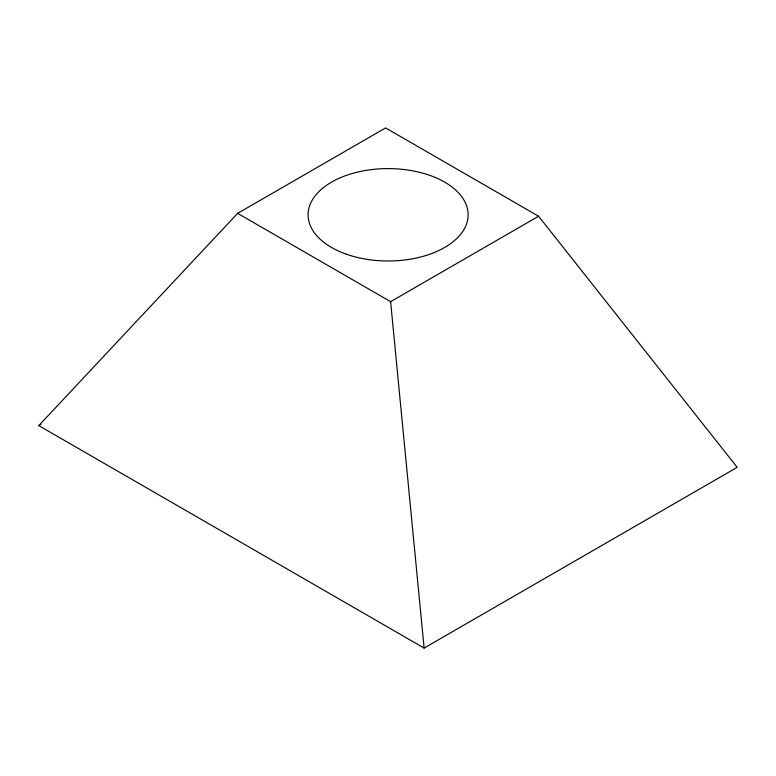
<?xml version="1.0" encoding="UTF-8"?>
<svg xmlns="http://www.w3.org/2000/svg" width="776" height="776" viewBox="0 0 776 776"><rect width="100%" height="100%" fill="white"/><g stroke="black" fill="none" stroke-linecap="round" stroke-linejoin="round"><path stroke-width="1.16" d="M38.8 425.617L237.64 213.351L385.604 127.924L538.583 216.242L737.2 467.327L424.123 648.076L38.8 425.617L40.895 424.404M237.64 213.351L390.619 301.67L538.583 216.242M390.619 301.67L424.123 648.076M346.232 254.159A80.015 46.191 0 0 0 468.093 216.048A80.015 46.191 0 0 0 350.005 174.173A80.015 46.191 0 0 0 346.232 254.159"/></g></svg>
